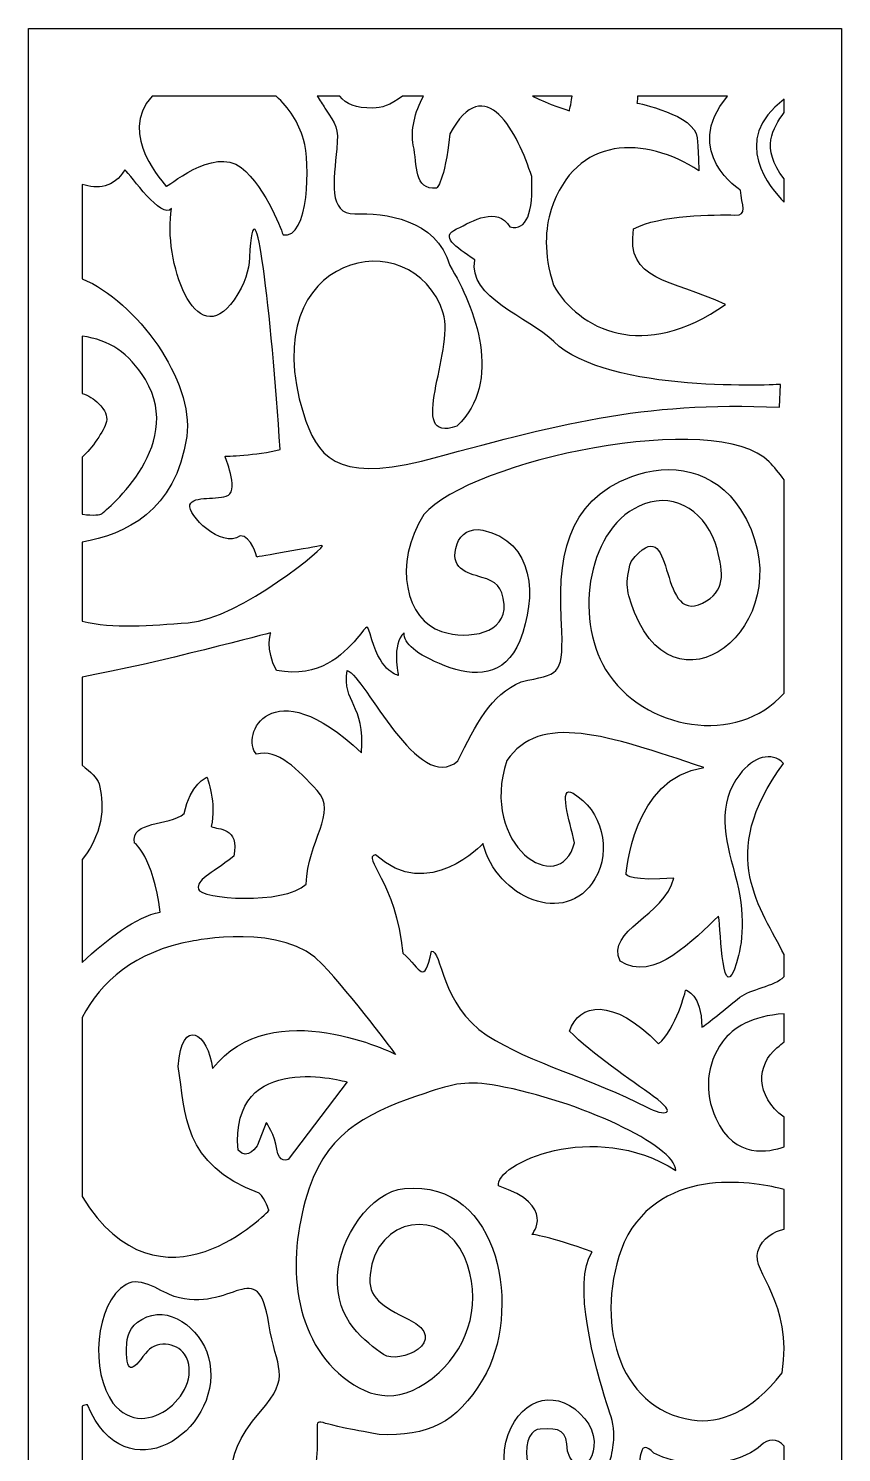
# Model space of a CAD drawing. Header units: centimetres. Extents: x -21.6 to -16.5, y -9 to 9.
# Drawn here: x -21.61 to -16.47, y 0 to 9 of the extents above; entities that cross this region are included whole.
import ezdxf

# ---------------------------------------------------------------- set-up
doc = ezdxf.new("R2010")
doc.units = ezdxf.units.CM
doc.header["$MEASUREMENT"] = 0
doc.layers.add('layer 1', color=7, linetype='Continuous')

msp = doc.modelspace()

# ---------------------------------------------------------------- linework, layer by layer
at = {"layer": 'layer 1', "color": 250, "lineweight": 30}
for points, knots in [([(-16.46899, 9.00069), (-16.46899, 9.00069), (-21.61208, 9.00069), (-21.61208, 9.00069), (-21.61208, 9.00069), (-21.61208, 9.00069), (-21.61208, -9.00021), (-21.61208, -9.00021), (-21.61208, -9.00021), (-21.61208, -9.00021), (-16.46899, -9.00021), (-16.46899, -9.00021), (-16.46899, -9.00021), (-16.46899, -9.00021), (-16.46899, 9.00069), (-16.46899, 9.00069)], [0, 0, 0, 0, 0.2, 0.2, 0.2, 0.2, 0.4, 0.4, 0.4, 0.4, 0.6, 0.6, 0.6, 0.6, 1, 1, 1, 1]), ([(-19.78586, 8.5733), (-19.78586, 8.5733), (-19.64322, 8.5733), (-19.64322, 8.5733), (-19.64322, 8.5733), (-19.60234, 8.52231), (-19.54323, 8.4974), (-19.43305, 8.49721), (-19.43305, 8.49721), (-19.38142, 8.49712), (-19.32284, 8.51414), (-19.24656, 8.5733), (-19.24656, 8.5733), (-19.24656, 8.5733), (-19.11363, 8.5733), (-19.11363, 8.5733), (-19.11363, 8.5733), (-19.1685, 8.4722), (-19.19668, 8.35404), (-19.17777, 8.26238), (-19.17777, 8.26238), (-19.15143, 8.13459), (-19.17491, 7.97979), (-19.03127, 7.99087), (-19.03127, 7.99087), (-19.03127, 7.99087), (-18.97841, 8.0276), (-18.94671, 8.33361), (-18.94671, 8.33361), (-18.72475, 8.74979), (-18.51336, 8.33361), (-18.42879, 8.06432), (-18.42879, 8.06432), (-18.41823, 7.83175), (-18.46051, 7.72159), (-18.5662, 7.74607), (-18.5662, 7.74607), (-18.65076, 7.88071), (-18.79873, 7.78278), (-18.90442, 7.73382), (-18.90442, 7.73382), (-19.01012, 7.68486), (-18.91499, 7.62367), (-18.78816, 7.53798), (-18.78816, 7.53798), (-18.83435, 7.29724), (-18.44909, 7.17778), (-18.28836, 7.02086), (-18.28836, 7.02086), (-17.94799, 6.68847), (-16.85446, 6.75023), (-16.85446, 6.75023), (-16.85446, 6.75023), (-16.85446, 6.75023), (-16.86136, 6.6062), (-16.86136, 6.6062), (-16.86136, 6.6062), (-17.74407, 6.64466), (-18.26581, 6.49753), (-19.12638, 6.26497), (-19.12638, 6.26497), (-19.66856, 6.13377), (-19.78945, 6.29674), (-19.87325, 6.56714), (-19.87325, 6.56714), (-20.18879, 7.58513), (-19.17795, 7.7916), (-18.98863, 7.20186), (-18.98863, 7.20186), (-18.9112, 6.96067), (-19.23342, 6.36898), (-18.90178, 6.48645), (-18.90178, 6.48645), (-18.60679, 6.7659), (-18.78528, 7.23733), (-18.94671, 7.50125), (-18.94671, 7.50125), (-19.03026, 7.80039), (-19.365, 7.8339), (-19.54668, 7.82914), (-19.54668, 7.82914), (-19.71998, 7.8246), (-19.68044, 8.04386), (-19.66173, 8.24066), (-19.66173, 8.24066), (-19.64885, 8.37623), (-19.66745, 8.38724), (-19.73638, 8.49659), (-19.73638, 8.49659), (-19.75223, 8.52174), (-19.76881, 8.54734), (-19.78586, 8.5733)], [0, 0, 0, 0, 0.0416667, 0.0416667, 0.0416667, 0.0416667, 0.0833333, 0.0833333, 0.0833333, 0.0833333, 0.125, 0.125, 0.125, 0.125, 0.1666667, 0.1666667, 0.1666667, 0.1666667, 0.2083333, 0.2083333, 0.2083333, 0.2083333, 0.25, 0.25, 0.25, 0.25, 0.2916667, 0.2916667, 0.2916667, 0.2916667, 0.3333333, 0.3333333, 0.3333333, 0.3333333, 0.375, 0.375, 0.375, 0.375, 0.4166667, 0.4166667, 0.4166667, 0.4166667, 0.4583333, 0.4583333, 0.4583333, 0.4583333, 0.5, 0.5, 0.5, 0.5, 0.5416667, 0.5416667, 0.5416667, 0.5416667, 0.5833333, 0.5833333, 0.5833333, 0.5833333, 0.625, 0.625, 0.625, 0.625, 0.6666667, 0.6666667, 0.6666667, 0.6666667, 0.7083333, 0.7083333, 0.7083333, 0.7083333, 0.75, 0.75, 0.75, 0.75, 0.7916667, 0.7916667, 0.7916667, 0.7916667, 0.8333333, 0.8333333, 0.8333333, 0.8333333, 0.875, 0.875, 0.875, 0.875, 0.9166667, 0.9166667, 0.9166667, 0.9166667, 1, 1, 1, 1]), ([(-20.82952, 8.5733), (-20.82952, 8.5733), (-20.04609, 8.5733), (-20.04609, 8.5733), (-20.04609, 8.5733), (-19.9614, 8.49797), (-19.9049, 8.41), (-19.87141, 8.29827), (-19.87141, 8.29827), (-19.82829, 8.15439), (-19.83693, 7.66456), (-20.00159, 7.69636), (-20.00159, 7.69636), (-20.00159, 7.69636), (-20.10419, 7.9934), (-20.26753, 8.12214), (-20.26753, 8.12214), (-20.44061, 8.25852), (-20.74145, 7.98835), (-20.74145, 8.00237), (-20.74145, 8.00237), (-20.74145, 8.01153), (-21.05654, 8.33055), (-20.83063, 8.57212), (-20.83063, 8.57212), (-20.83063, 8.57212), (-20.82952, 8.5733), (-20.82952, 8.5733)], [0, 0, 0, 0, 0.125, 0.125, 0.125, 0.125, 0.25, 0.25, 0.25, 0.25, 0.375, 0.375, 0.375, 0.375, 0.5, 0.5, 0.5, 0.5, 0.625, 0.625, 0.625, 0.625, 0.75, 0.75, 0.75, 0.75, 1, 1, 1, 1]), ([(-18.42279, 8.5733), (-18.42279, 8.5733), (-18.17366, 8.5733), (-18.17366, 8.5733), (-18.17366, 8.5733), (-18.18096, 8.51548), (-18.19045, 8.4805), (-18.19045, 8.4805), (-18.19045, 8.4805), (-18.19045, 8.4805), (-18.32225, 8.52106), (-18.42279, 8.5733)], [0, 0, 0, 0, 0.25, 0.25, 0.25, 0.25, 0.5, 0.5, 0.5, 0.5, 1, 1, 1, 1]), ([(-17.7586, 8.5733), (-17.7586, 8.5733), (-17.19124, 8.5733), (-17.19124, 8.5733), (-17.19124, 8.5733), (-17.48517, 8.21341), (-17.10762, 7.97864), (-17.10762, 7.97864), (-17.10762, 7.97864), (-17.1012, 7.88192), (-17.05967, 7.81914), (-17.14325, 7.82104), (-17.14325, 7.82104), (-17.26933, 7.82395), (-17.62089, 7.82333), (-17.78406, 7.73382), (-17.78406, 7.73382), (-17.8369, 7.40334), (-17.55153, 7.41557), (-17.20275, 7.25645), (-17.20275, 7.25645), (-17.72065, 6.88923), (-18.13285, 7.09733), (-18.2914, 7.37885), (-18.2914, 7.37885), (-18.35481, 7.58082), (-18.34391, 7.73803), (-18.30552, 7.85566), (-18.30552, 7.85566), (-18.15122, 8.32838), (-17.71051, 8.32304), (-17.37186, 8.10104), (-17.37186, 8.10104), (-17.37186, 8.10104), (-17.37186, 8.16224), (-17.38242, 8.30912), (-17.38242, 8.30912), (-17.39299, 8.45601), (-17.76292, 8.52946), (-17.76292, 8.52946), (-17.76292, 8.52946), (-17.76292, 8.52946), (-17.76054, 8.54441), (-17.7586, 8.5733)], [0, 0, 0, 0, 0.0833333, 0.0833333, 0.0833333, 0.0833333, 0.1666667, 0.1666667, 0.1666667, 0.1666667, 0.25, 0.25, 0.25, 0.25, 0.3333333, 0.3333333, 0.3333333, 0.3333333, 0.4166667, 0.4166667, 0.4166667, 0.4166667, 0.5, 0.5, 0.5, 0.5, 0.5833333, 0.5833333, 0.5833333, 0.5833333, 0.6666667, 0.6666667, 0.6666667, 0.6666667, 0.75, 0.75, 0.75, 0.75, 0.8333333, 0.8333333, 0.8333333, 0.8333333, 1, 1, 1, 1]), ([(-16.83237, 8.55296), (-16.83237, 8.55296), (-16.83237, 8.46909), (-16.83237, 8.46909), (-16.83237, 8.46909), (-16.90113, 8.37106), (-16.98521, 8.24945), (-16.83237, 8.04916), (-16.83237, 8.04916), (-16.83237, 8.04916), (-16.83237, 7.90364), (-16.83237, 7.90364), (-16.83237, 7.90364), (-16.91585, 7.98371), (-17.18149, 8.29478), (-16.83237, 8.55296)], [0, 0, 0, 0, 0.2, 0.2, 0.2, 0.2, 0.4, 0.4, 0.4, 0.4, 0.6, 0.6, 0.6, 0.6, 1, 1, 1, 1]), ([(-21.2723, 5.2534), (-21.2723, 5.2534), (-21.2723, 5.75348), (-21.2723, 5.75348), (-21.2723, 5.75348), (-21.00796, 5.79775), (-20.67708, 5.94917), (-20.61122, 6.42112), (-20.61122, 6.42112), (-20.56197, 6.77412), (-20.92965, 7.27423), (-21.2723, 7.41866), (-21.2723, 7.41866), (-21.2723, 7.41866), (-21.2723, 8.0145), (-21.2723, 8.0145), (-21.2723, 8.0145), (-21.17606, 7.9843), (-21.07172, 7.99072), (-21.00305, 8.10736), (-21.00305, 8.10736), (-20.96078, 8.07062), (-20.77052, 7.7891), (-20.7071, 7.86254), (-20.7071, 7.86254), (-20.76323, 7.53742), (-20.55601, 6.9341), (-20.31138, 7.28539), (-20.31138, 7.28539), (-20.24002, 7.38786), (-20.21854, 7.47385), (-20.21431, 7.55188), (-20.21431, 7.55188), (-20.18257, 8.13761), (-20.07575, 7.18768), (-20.02009, 6.33856), (-20.02009, 6.33856), (-20.16806, 6.30183), (-20.36888, 6.29577), (-20.36888, 6.29577), (-20.36888, 6.29577), (-20.36888, 6.29577), (-20.28433, 6.08768), (-20.34774, 6.05095), (-20.34774, 6.05095), (-20.41116, 6.01423), (-20.56969, 6.05095), (-20.59083, 5.98976), (-20.59083, 5.98976), (-20.61198, 5.92854), (-20.39002, 5.70821), (-20.27375, 5.7939), (-20.27375, 5.7939), (-20.19976, 5.7939), (-20.16806, 5.65926), (-20.16806, 5.65926), (-20.16806, 5.65926), (-20.16806, 5.65926), (-19.8087, 5.72046), (-19.75585, 5.73269), (-19.75585, 5.73269), (-19.703, 5.74494), (-20.27375, 5.26757), (-20.60141, 5.24308), (-20.60141, 5.24308), (-20.84309, 5.22796), (-21.0767, 5.20345), (-21.2723, 5.2534)], [0, 0, 0, 0, 0.0555556, 0.0555556, 0.0555556, 0.0555556, 0.1111111, 0.1111111, 0.1111111, 0.1111111, 0.1666667, 0.1666667, 0.1666667, 0.1666667, 0.2222222, 0.2222222, 0.2222222, 0.2222222, 0.2777778, 0.2777778, 0.2777778, 0.2777778, 0.3333333, 0.3333333, 0.3333333, 0.3333333, 0.3888889, 0.3888889, 0.3888889, 0.3888889, 0.4444444, 0.4444444, 0.4444444, 0.4444444, 0.5, 0.5, 0.5, 0.5, 0.5555556, 0.5555556, 0.5555556, 0.5555556, 0.6111111, 0.6111111, 0.6111111, 0.6111111, 0.6666667, 0.6666667, 0.6666667, 0.6666667, 0.7222222, 0.7222222, 0.7222222, 0.7222222, 0.7777778, 0.7777778, 0.7777778, 0.7777778, 0.8333333, 0.8333333, 0.8333333, 0.8333333, 0.8888889, 0.8888889, 0.8888889, 0.8888889, 1, 1, 1, 1]), ([(-21.2723, 5.93065), (-21.2723, 5.93065), (-21.2723, 6.29068), (-21.2723, 6.29068), (-21.2723, 6.29068), (-21.24015, 6.32039), (-21.20809, 6.35669), (-21.17873, 6.40091), (-21.17873, 6.40091), (-21.11905, 6.4908), (-21.08195, 6.5427), (-21.16815, 6.63022), (-21.16815, 6.63022), (-21.19722, 6.65972), (-21.23358, 6.67998), (-21.2723, 6.69374), (-21.2723, 6.69374), (-21.2723, 6.69374), (-21.2723, 7.0565), (-21.2723, 7.0565), (-21.2723, 7.0565), (-21.09956, 7.02803), (-20.97948, 6.95636), (-20.87278, 6.78062), (-20.87278, 6.78062), (-20.61037, 6.34845), (-21.15212, 5.93017), (-21.15212, 5.93017), (-21.15212, 5.93017), (-21.15212, 5.93017), (-21.20497, 5.91793), (-21.26838, 5.93017), (-21.26838, 5.93017), (-21.26969, 5.93031), (-21.27099, 5.93046), (-21.2723, 5.93065)], [0, 0, 0, 0, 0.1, 0.1, 0.1, 0.1, 0.2, 0.2, 0.2, 0.2, 0.3, 0.3, 0.3, 0.3, 0.4, 0.4, 0.4, 0.4, 0.5, 0.5, 0.5, 0.5, 0.6, 0.6, 0.6, 0.6, 0.7, 0.7, 0.7, 0.7, 0.8, 0.8, 0.8, 0.8, 1, 1, 1, 1]), ([(-21.2723, 3.09584), (-21.2723, 3.09584), (-21.2723, 3.74617), (-21.2723, 3.74617), (-21.2723, 3.74617), (-21.11848, 3.94602), (-21.13934, 4.11433), (-21.16482, 4.22499), (-21.16482, 4.22499), (-21.17745, 4.26304), (-21.21932, 4.30025), (-21.2723, 4.34247), (-21.2723, 4.34247), (-21.2723, 4.34247), (-21.2723, 4.90018), (-21.2723, 4.90018), (-21.2723, 4.90018), (-20.80134, 4.98721), (-20.07954, 5.18062), (-20.07954, 5.18062), (-20.07954, 5.18062), (-20.07954, 5.18062), (-20.11543, 5.07674), (-20.04367, 4.94171), (-20.04367, 4.94171), (-19.76618, 4.89351), (-19.6282, 5.03793), (-19.53428, 5.14428), (-19.53428, 5.14428), (-19.45719, 5.23161), (-19.47378, 5.24982), (-19.44039, 5.13609), (-19.44039, 5.13609), (-19.37903, 4.92701), (-19.27231, 4.91055), (-19.27231, 4.91055), (-19.27231, 4.91055), (-19.27231, 4.91055), (-19.31716, 5.10791), (-19.23643, 5.18062), (-19.23643, 5.18062), (-19.23643, 5.11292), (-19.16499, 5.04519), (-18.97842, 4.97188), (-18.97842, 4.97188), (-18.79388, 4.89936), (-18.59737, 4.89791), (-18.50458, 5.13004), (-18.50458, 5.13004), (-18.3934, 5.40816), (-18.41085, 5.75816), (-18.73827, 5.82922), (-18.73827, 5.82922), (-18.81735, 5.84638), (-18.88021, 5.80433), (-18.90109, 5.74168), (-18.90109, 5.74168), (-18.95319, 5.58547), (-18.84112, 5.55888), (-18.74413, 5.53064), (-18.74413, 5.53064), (-18.65631, 5.50507), (-18.61376, 5.47653), (-18.60397, 5.35993), (-18.60397, 5.35993), (-18.58888, 5.18042), (-18.82076, 5.13162), (-18.9998, 5.1887), (-18.9998, 5.1887), (-19.21863, 5.2585), (-19.31265, 5.61049), (-19.11086, 5.9285), (-19.11086, 5.9285), (-18.81733, 6.26844), (-17.2569, 6.60122), (-16.92615, 6.26056), (-16.92615, 6.26056), (-16.89571, 6.22922), (-16.86367, 6.19174), (-16.83237, 6.14789), (-16.83237, 6.14789), (-16.83237, 6.14789), (-16.83237, 4.79851), (-16.83237, 4.79851), (-16.83237, 4.79851), (-17.12474, 4.46307), (-17.72576, 4.5606), (-17.96156, 4.94909), (-17.96156, 4.94909), (-18.16095, 5.27761), (-18.07757, 5.86178), (-17.71622, 5.99491), (-17.71622, 5.99491), (-17.51543, 6.06887), (-17.31589, 5.93723), (-17.25616, 5.71034), (-17.25616, 5.71034), (-17.21519, 5.55465), (-17.20132, 5.44174), (-17.34819, 5.36795), (-17.34819, 5.36795), (-17.64131, 5.22067), (-17.51054, 5.99036), (-17.80031, 5.63179), (-17.80031, 5.63179), (-17.83997, 5.49593), (-17.82961, 5.43675), (-17.77805, 5.30882), (-17.77805, 5.30882), (-17.49154, 4.59776), (-16.68136, 5.28688), (-17.10745, 5.95882), (-17.10745, 5.95882), (-17.27021, 6.21552), (-17.55573, 6.26013), (-17.79638, 6.16849), (-17.79638, 6.16849), (-18.21311, 6.00982), (-18.27179, 5.65407), (-18.23768, 5.18815), (-18.23768, 5.18815), (-18.23233, 4.90466), (-18.2594, 4.92323), (-18.49486, 4.87085), (-18.49486, 4.87085), (-18.69147, 4.78897), (-18.77966, 4.60102), (-18.89561, 4.37041), (-18.89561, 4.37041), (-19.14673, 4.15227), (-19.4786, 4.90016), (-19.5952, 4.94171), (-19.5952, 4.94171), (-19.63108, 4.73396), (-19.4786, 4.73396), (-19.50551, 4.42234), (-19.50551, 4.42234), (-20.07954, 4.96248), (-20.27686, 4.52622), (-20.16923, 4.41196), (-20.16923, 4.41196), (-20.03743, 4.45212), (-19.90563, 4.31209), (-19.78628, 4.18409), (-19.78628, 4.18409), (-19.65216, 4.04032), (-19.84803, 3.86966), (-19.85531, 3.59137), (-19.85531, 3.59137), (-19.99882, 3.45633), (-20.528, 3.49788), (-20.53697, 3.56021), (-20.53697, 3.56021), (-20.54594, 3.62252), (-20.47418, 3.6433), (-20.31274, 3.76795), (-20.31274, 3.76795), (-20.27686, 3.95492), (-20.41141, 3.93415), (-20.45624, 3.95492), (-20.45624, 3.95492), (-20.42037, 4.10034), (-20.48315, 4.26654), (-20.48315, 4.26654), (-20.48315, 4.26654), (-20.48315, 4.26654), (-20.59079, 4.22499), (-20.62667, 4.03801), (-20.62667, 4.03801), (-20.72532, 3.95492), (-20.96749, 3.99647), (-20.94059, 3.85104), (-20.94059, 3.85104), (-20.94059, 3.85104), (-20.82398, 3.76795), (-20.77914, 3.41478), (-20.77914, 3.41478), (-20.93066, 3.38632), (-21.1158, 3.24308), (-21.2723, 3.09584)], [0, 0, 0, 0, 0.0217391, 0.0217391, 0.0217391, 0.0217391, 0.0434783, 0.0434783, 0.0434783, 0.0434783, 0.0652174, 0.0652174, 0.0652174, 0.0652174, 0.0869565, 0.0869565, 0.0869565, 0.0869565, 0.1086957, 0.1086957, 0.1086957, 0.1086957, 0.1304348, 0.1304348, 0.1304348, 0.1304348, 0.1521739, 0.1521739, 0.1521739, 0.1521739, 0.173913, 0.173913, 0.173913, 0.173913, 0.1956522, 0.1956522, 0.1956522, 0.1956522, 0.2173913, 0.2173913, 0.2173913, 0.2173913, 0.2391304, 0.2391304, 0.2391304, 0.2391304, 0.2608696, 0.2608696, 0.2608696, 0.2608696, 0.2826087, 0.2826087, 0.2826087, 0.2826087, 0.3043478, 0.3043478, 0.3043478, 0.3043478, 0.326087, 0.326087, 0.326087, 0.326087, 0.3478261, 0.3478261, 0.3478261, 0.3478261, 0.3695652, 0.3695652, 0.3695652, 0.3695652, 0.3913043, 0.3913043, 0.3913043, 0.3913043, 0.4130435, 0.4130435, 0.4130435, 0.4130435, 0.4347826, 0.4347826, 0.4347826, 0.4347826, 0.4565217, 0.4565217, 0.4565217, 0.4565217, 0.4782609, 0.4782609, 0.4782609, 0.4782609, 0.5, 0.5, 0.5, 0.5, 0.5217391, 0.5217391, 0.5217391, 0.5217391, 0.5434783, 0.5434783, 0.5434783, 0.5434783, 0.5652174, 0.5652174, 0.5652174, 0.5652174, 0.5869565, 0.5869565, 0.5869565, 0.5869565, 0.6086957, 0.6086957, 0.6086957, 0.6086957, 0.6304348, 0.6304348, 0.6304348, 0.6304348, 0.6521739, 0.6521739, 0.6521739, 0.6521739, 0.673913, 0.673913, 0.673913, 0.673913, 0.6956522, 0.6956522, 0.6956522, 0.6956522, 0.7173913, 0.7173913, 0.7173913, 0.7173913, 0.7391304, 0.7391304, 0.7391304, 0.7391304, 0.7608696, 0.7608696, 0.7608696, 0.7608696, 0.7826087, 0.7826087, 0.7826087, 0.7826087, 0.8043478, 0.8043478, 0.8043478, 0.8043478, 0.826087, 0.826087, 0.826087, 0.826087, 0.8478261, 0.8478261, 0.8478261, 0.8478261, 0.8695652, 0.8695652, 0.8695652, 0.8695652, 0.8913043, 0.8913043, 0.8913043, 0.8913043, 0.9130435, 0.9130435, 0.9130435, 0.9130435, 0.9347826, 0.9347826, 0.9347826, 0.9347826, 0.9565217, 0.9565217, 0.9565217, 0.9565217, 1, 1, 1, 1]), ([(-16.83237, 3.14544), (-16.83237, 3.14544), (-16.83237, 3.00623), (-16.83237, 3.00623), (-16.83237, 3.00623), (-16.89164, 2.94525), (-17.0482, 2.92722), (-17.11126, 2.87665), (-17.11126, 2.87665), (-17.20808, 2.79898), (-17.31412, 2.70971), (-17.35328, 2.68703), (-17.35328, 2.68703), (-17.35328, 2.89788), (-17.45444, 2.92132), (-17.45444, 2.92132), (-17.45444, 2.92132), (-17.45444, 2.92132), (-17.51512, 2.67532), (-17.62639, 2.58161), (-17.62639, 2.58161), (-17.91763, 2.88141), (-18.13119, 2.83652), (-18.18952, 2.6627), (-18.18952, 2.6627), (-18.0496, 2.5191), (-17.79802, 2.3502), (-17.65807, 2.24944), (-17.65807, 2.24944), (-17.49652, 2.13314), (-17.58807, 2.12158), (-17.70112, 2.18116), (-17.70112, 2.18116), (-18.03838, 2.35891), (-18.44078, 2.45862), (-18.71062, 2.63507), (-18.71062, 2.63507), (-19.00493, 2.82751), (-18.99732, 3.17572), (-19.06273, 3.16732), (-19.06273, 3.16732), (-19.1133, 2.94474), (-19.12342, 3.05017), (-19.24481, 3.1556), (-19.24481, 3.1556), (-19.28527, 3.60074), (-19.50779, 3.76475), (-19.41676, 3.77645), (-19.41676, 3.77645), (-19.08296, 3.47189), (-18.73697, 3.84771), (-18.73697, 3.84771), (-18.73697, 3.84771), (-18.65288, 3.50681), (-18.21227, 3.31428), (-18.02895, 3.62411), (-18.02895, 3.62411), (-17.92031, 3.80773), (-17.98509, 4.06012), (-18.16709, 4.16539), (-18.16709, 4.16539), (-18.26566, 4.2224), (-18.18741, 3.992), (-18.15795, 3.85227), (-18.15795, 3.85227), (-18.25148, 3.4953), (-18.76434, 3.83615), (-18.58604, 4.37209), (-18.58604, 4.37209), (-18.3785, 4.678), (-17.95738, 4.53651), (-17.34082, 4.32841), (-17.34082, 4.32841), (-17.79363, 4.26287), (-17.83135, 3.65106), (-17.83135, 3.65106), (-17.83135, 3.65106), (-17.83135, 3.65106), (-17.79363, 3.60736), (-17.52949, 3.62921), (-17.52949, 3.62921), (-17.58608, 3.38886), (-17.96343, 3.30146), (-17.86909, 3.10481), (-17.86909, 3.10481), (-17.66158, 2.96053), (-17.39734, 3.24909), (-17.24648, 3.38886), (-17.24648, 3.38886), (-17.23272, 3.28797), (-17.22274, 2.80393), (-17.13272, 3.09388), (-17.13272, 3.09388), (-17.09732, 3.20785), (-17.07099, 3.39941), (-17.14335, 3.65443), (-17.14335, 3.65443), (-17.20923, 3.88661), (-17.25665, 4.09699), (-17.11276, 4.28533), (-17.11276, 4.28533), (-17.02927, 4.39461), (-16.9097, 4.43415), (-16.83571, 4.3544), (-16.83571, 4.3544), (-17.26921, 3.77132), (-16.97024, 3.4304), (-16.83237, 3.14544)], [0, 0, 0, 0, 0.0357143, 0.0357143, 0.0357143, 0.0357143, 0.0714286, 0.0714286, 0.0714286, 0.0714286, 0.1071429, 0.1071429, 0.1071429, 0.1071429, 0.1428571, 0.1428571, 0.1428571, 0.1428571, 0.1785714, 0.1785714, 0.1785714, 0.1785714, 0.2142857, 0.2142857, 0.2142857, 0.2142857, 0.25, 0.25, 0.25, 0.25, 0.2857143, 0.2857143, 0.2857143, 0.2857143, 0.3214286, 0.3214286, 0.3214286, 0.3214286, 0.3571429, 0.3571429, 0.3571429, 0.3571429, 0.3928571, 0.3928571, 0.3928571, 0.3928571, 0.4285714, 0.4285714, 0.4285714, 0.4285714, 0.4642857, 0.4642857, 0.4642857, 0.4642857, 0.5, 0.5, 0.5, 0.5, 0.5357143, 0.5357143, 0.5357143, 0.5357143, 0.5714286, 0.5714286, 0.5714286, 0.5714286, 0.6071429, 0.6071429, 0.6071429, 0.6071429, 0.6428571, 0.6428571, 0.6428571, 0.6428571, 0.6785714, 0.6785714, 0.6785714, 0.6785714, 0.7142857, 0.7142857, 0.7142857, 0.7142857, 0.75, 0.75, 0.75, 0.75, 0.7857143, 0.7857143, 0.7857143, 0.7857143, 0.8214286, 0.8214286, 0.8214286, 0.8214286, 0.8571429, 0.8571429, 0.8571429, 0.8571429, 0.8928571, 0.8928571, 0.8928571, 0.8928571, 0.9285714, 0.9285714, 0.9285714, 0.9285714, 1, 1, 1, 1]), ([(-21.2723, 1.61557), (-21.2723, 1.61557), (-21.2723, 2.74729), (-21.2723, 2.74729), (-21.2723, 2.74729), (-21.15484, 2.97496), (-20.94114, 3.16433), (-20.57568, 3.23116), (-20.57568, 3.23116), (-20.57568, 3.23116), (-19.99071, 3.35375), (-19.75114, 3.08276), (-19.75114, 3.08276), (-19.57287, 2.89566), (-19.28874, 2.51499), (-19.28874, 2.51499), (-19.28874, 2.51499), (-19.28874, 2.51499), (-20.0687, 2.90857), (-20.44755, 2.42466), (-20.44755, 2.42466), (-20.47541, 2.65049), (-20.64254, 2.76017), (-20.66482, 2.43757), (-20.66482, 2.43757), (-20.61468, 2.14077), (-20.64254, 1.81817), (-20.15228, 1.63752), (-20.15228, 1.63752), (-20.11328, 1.59881), (-20.09099, 1.52783), (-20.09099, 1.52783), (-20.09099, 1.52783), (-20.09099, 1.52783), (-20.77383, 0.80992), (-21.2723, 1.61557)], [0, 0, 0, 0, 0.1, 0.1, 0.1, 0.1, 0.2, 0.2, 0.2, 0.2, 0.3, 0.3, 0.3, 0.3, 0.4, 0.4, 0.4, 0.4, 0.5, 0.5, 0.5, 0.5, 0.6, 0.6, 0.6, 0.6, 0.7, 0.7, 0.7, 0.7, 0.8, 0.8, 0.8, 0.8, 1, 1, 1, 1]), ([(-16.83237, 2.77184), (-16.83237, 2.77184), (-16.83237, 2.59402), (-16.83237, 2.59402), (-16.83237, 2.59402), (-16.8451, 2.5828), (-16.85945, 2.57152), (-16.87732, 2.55683), (-16.87732, 2.55683), (-17.00684, 2.45024), (-17.01734, 2.25313), (-16.83237, 2.1179), (-16.83237, 2.1179), (-16.83237, 2.1179), (-16.83237, 1.92959), (-16.83237, 1.92959), (-16.83237, 1.92959), (-16.9255, 1.89975), (-17.14367, 1.84648), (-17.26446, 2.11082), (-17.26446, 2.11082), (-17.33937, 2.27475), (-17.32436, 2.45439), (-17.22239, 2.59369), (-17.22239, 2.59369), (-17.15406, 2.68702), (-17.0373, 2.75631), (-16.83237, 2.77184)], [0, 0, 0, 0, 0.125, 0.125, 0.125, 0.125, 0.25, 0.25, 0.25, 0.25, 0.375, 0.375, 0.375, 0.375, 0.5, 0.5, 0.5, 0.5, 0.625, 0.625, 0.625, 0.625, 0.75, 0.75, 0.75, 0.75, 1, 1, 1, 1]), ([(-19.96842, 1.85042), (-19.96842, 1.85042), (-19.59516, 2.34078), (-19.59516, 2.34078), (-19.59516, 2.34078), (-19.59516, 2.34078), (-20.34169, 2.55371), (-20.28599, 1.9085), (-20.28599, 1.9085), (-20.2247, 1.83752), (-20.16342, 1.94076), (-20.16342, 1.94076), (-20.16342, 1.94076), (-20.16342, 1.94076), (-20.10769, 2.08271), (-20.10769, 2.08271), (-20.10769, 2.08271), (-20.10769, 2.08271), (-20.05199, 2.00529), (-20.04084, 1.91496), (-20.04084, 1.91496), (-20.02971, 1.82462), (-19.96842, 1.85042), (-19.96842, 1.85042)], [0, 0, 0, 0, 0.1428571, 0.1428571, 0.1428571, 0.1428571, 0.2857143, 0.2857143, 0.2857143, 0.2857143, 0.4285714, 0.4285714, 0.4285714, 0.4285714, 0.5714286, 0.5714286, 0.5714286, 0.5714286, 0.7142857, 0.7142857, 0.7142857, 0.7142857, 1, 1, 1, 1]), ([(-21.2723, -1.73119), (-21.2723, -1.73119), (-21.2723, -1.04371), (-21.2723, -1.04371), (-21.2723, -1.04371), (-21.23538, -1.02709), (-21.19713, -1.01363), (-21.16408, -1.0098), (-21.16408, -1.0098), (-21.05838, -0.99755), (-21.05838, -0.71602), (-21.05838, -0.64259), (-21.05838, -0.64259), (-21.05838, -0.59149), (-21.19136, -0.49899), (-21.2723, -0.44738), (-21.2723, -0.44738), (-21.2723, -0.44738), (-21.2723, 0.29066), (-21.2723, 0.29066), (-21.2723, 0.29066), (-21.26218, 0.29752), (-21.25083, 0.30086), (-21.23807, 0.29993), (-21.23807, 0.29993), (-21.0029, -0.2771), (-20.39152, 0.12651), (-20.46509, 0.563), (-20.46509, 0.563), (-20.49776, 0.75684), (-20.69507, 0.92331), (-20.86365, 0.85482), (-20.86365, 0.85482), (-20.95485, 0.81778), (-20.98744, 0.75244), (-20.99062, 0.68815), (-20.99062, 0.68815), (-21.00082, 0.48183), (-20.95574, 0.50936), (-20.87244, 0.6246), (-20.87244, 0.6246), (-20.81151, 0.70888), (-20.6747, 0.69555), (-20.6249, 0.61897), (-20.6249, 0.61897), (-20.48357, 0.40158), (-20.86987, 0.03934), (-21.07736, 0.31087), (-21.07736, 0.31087), (-21.22204, 0.50015), (-21.19477, 0.94298), (-20.99457, 1.06065), (-20.99457, 1.06065), (-20.90001, 1.11622), (-20.7625, 1.00582), (-20.69118, 0.98518), (-20.69118, 0.98518), (-20.32502, 0.86953), (-20.16234, 1.26374), (-20.09187, 0.81194), (-20.09187, 0.81194), (-20.04757, 0.52786), (-19.9418, 0.48493), (-20.14509, 0.25629), (-20.14509, 0.25629), (-20.44097, -0.07647), (-20.27625, -0.23864), (-20.27625, -0.23864), (-20.27625, -0.23864), (-20.27625, -0.23864), (-20.07542, -0.14072), (-20.07542, -0.14072), (-20.07542, -0.14072), (-20.07542, -0.14072), (-20.07542, -0.23864), (-19.91688, -0.28761), (-19.91688, -0.28761), (-19.81383, -0.25777), (-19.78928, -0.08702), (-19.78582, 0.04181), (-19.78582, 0.04181), (-19.78051, 0.24034), (-19.82638, 0.19578), (-19.61987, 0.15477), (-19.61987, 0.15477), (-19.56357, 0.14359), (-19.48996, 0.12917), (-19.39452, 0.11082), (-19.39452, 0.11082), (-19.08544, 0.1007), (-18.90663, 0.17952), (-18.73696, 0.46222), (-18.73696, 0.46222), (-18.48683, 0.87899), (-18.61899, 1.72266), (-19.23343, 1.66728), (-19.23343, 1.66728), (-19.4495, 1.64782), (-19.64587, 1.35092), (-19.65787, 1.11454), (-19.65787, 1.11454), (-19.67228, 0.83097), (-19.47461, 0.69469), (-19.36727, 0.6182), (-19.36727, 0.6182), (-19.26839, 0.54771), (-18.93384, 0.70469), (-19.20577, 0.83902), (-19.20577, 0.83902), (-19.37456, 0.9224), (-19.4673, 0.97527), (-19.45168, 1.12199), (-19.45168, 1.12199), (-19.41226, 1.49301), (-18.98949, 1.55116), (-18.85432, 1.23521), (-18.85432, 1.23521), (-18.737, 0.96095), (-18.82283, 0.67843), (-19.01523, 0.50342), (-19.01523, 0.50342), (-19.24713, 0.29247), (-19.44642, 0.33351), (-19.62094, 0.47394), (-19.62094, 0.47394), (-19.9565, 0.74403), (-19.97692, 1.25053), (-19.83699, 1.66885), (-19.83699, 1.66885), (-19.71085, 2.04593), (-19.42292, 2.16144), (-19.10465, 2.26834), (-19.10465, 2.26834), (-18.9157, 2.33181), (-18.84209, 2.35166), (-18.64313, 2.31556), (-18.64313, 2.31556), (-18.13429, 2.22317), (-17.51762, 1.93882), (-17.51762, 1.78104), (-17.51762, 1.78104), (-18.03551, 2.11152), (-18.66967, 1.81776), (-18.63798, 1.68311), (-18.63798, 1.68311), (-18.26804, 1.56071), (-18.42659, 1.37711), (-18.42659, 1.37711), (-18.42659, 1.37711), (-18.42659, 1.37711), (-18.32089, 1.36486), (-18.04609, 1.26693), (-18.04609, 1.26693), (-18.1782, 1.07568), (-18.02647, 0.53328), (-17.95378, 0.30513), (-17.95378, 0.30513), (-17.92565, 0.21689), (-17.90703, 0.18378), (-17.90946, 0.09182), (-17.90946, 0.09182), (-17.91152, 0.01572), (-17.93083, -0.09138), (-18.0038, -0.20193), (-18.0038, -0.20193), (-18.16235, -0.41001), (-18.40545, -0.23864), (-18.4583, -0.05504), (-18.4583, -0.05504), (-18.47365, 0.08724), (-18.42785, 0.14342), (-18.37485, 0.14596), (-18.37485, 0.14596), (-18.24655, 0.15213), (-18.20825, 0.14217), (-18.20215, 0.00735), (-18.20215, 0.00735), (-18.12645, -0.22426), (-17.94006, 0.02867), (-18.0925, 0.21147), (-18.0925, 0.21147), (-18.25524, 0.40669), (-18.4887, 0.35467), (-18.57788, 0.11256), (-18.57788, 0.11256), (-18.67232, -0.14385), (-18.49362, -0.44688), (-18.24589, -0.49915), (-18.24589, -0.49915), (-17.93035, -0.56574), (-17.83453, -0.37833), (-17.76267, -0.13907), (-17.76267, -0.13907), (-17.73249, -0.03844), (-17.75497, 0.09517), (-17.65533, -0.00648), (-17.65533, -0.00648), (-17.35625, -0.15051), (-17.05784, -0.03743), (-16.97857, 0.04289), (-16.97857, 0.04289), (-16.93641, 0.0856), (-16.87594, 0.09176), (-16.83237, 0.03719), (-16.83237, 0.03719), (-16.83237, 0.03719), (-16.83237, -0.34834), (-16.83237, -0.34834), (-16.83237, -0.34834), (-17.21283, -0.46625), (-17.4451, -1.01206), (-17.23271, -1.4059), (-17.23271, -1.4059), (-17.11208, -1.6296), (-16.90458, -1.76871), (-16.90458, -1.76871), (-16.90458, -1.76871), (-17.32736, -2.17264), (-16.89402, -2.44193), (-16.89402, -2.44193), (-16.89402, -2.44193), (-16.89402, -2.44193), (-16.88345, -2.60106), (-16.88345, -2.60106), (-16.88345, -2.60106), (-17.03506, -2.59343), (-17.58757, -2.5473), (-17.57639, -2.77738), (-17.57639, -2.77738), (-17.56469, -3.01653), (-17.3025, -3.02116), (-16.98913, -3.16412), (-16.98913, -3.16412), (-17.50704, -3.53134), (-17.91925, -3.32325), (-18.0778, -3.04172), (-18.0778, -3.04172), (-18.14121, -2.83975), (-18.13031, -2.68254), (-18.09192, -2.56491), (-18.09192, -2.56491), (-17.93762, -2.09219), (-17.49691, -2.09753), (-17.15826, -2.31953), (-17.15826, -2.31953), (-17.15826, -2.31953), (-17.15826, -2.25834), (-17.16882, -2.11144), (-17.16882, -2.11144), (-17.17939, -1.96456), (-17.54932, -1.89111), (-17.54932, -1.89111), (-17.54932, -1.89111), (-17.54932, -1.89111), (-17.51762, -1.69526), (-17.5916, -1.35253), (-17.5916, -1.35253), (-17.71843, -1.0098), (-18.04609, -1.3403), (-18.04609, -1.3403), (-18.04609, -1.3403), (-18.2118, -0.38067), (-19.49823, -0.41595), (-19.59617, -1.30167), (-19.59617, -1.30167), (-19.62793, -1.58873), (-19.44952, -1.92299), (-19.21945, -1.92336), (-19.21945, -1.92336), (-19.00844, -1.92371), (-18.88251, -1.74716), (-18.85146, -1.53289), (-18.85146, -1.53289), (-18.82937, -1.38043), (-18.86024, -1.24801), (-18.95159, -1.17543), (-18.95159, -1.17543), (-19.09686, -1.06001), (-19.27096, -1.1888), (-19.30544, -1.36618), (-19.30544, -1.36618), (-19.33969, -1.54209), (-19.1828, -1.60547), (-19.13656, -1.49325), (-19.13656, -1.49325), (-19.10233, -1.41018), (-19.12888, -1.37688), (-19.08912, -1.36104), (-19.08912, -1.36104), (-18.97161, -1.31423), (-18.96257, -1.52864), (-19.02353, -1.61841), (-19.02353, -1.61841), (-19.08587, -1.71012), (-19.1988, -1.77803), (-19.32018, -1.70307), (-19.32018, -1.70307), (-19.48027, -1.5172), (-19.44311, -1.25607), (-19.31738, -1.09677), (-19.31738, -1.09677), (-19.24382, -1.00358), (-19.13945, -0.90419), (-19.03236, -0.87555), (-19.03236, -0.87555), (-18.83358, -0.82234), (-18.54753, -0.89598), (-18.32089, -1.1322), (-18.32089, -1.1322), (-18.0038, -1.47493), (-18.13064, -1.94007), (-18.13064, -1.94007), (-18.13064, -1.94007), (-18.13064, -1.94007), (-18.34024, -1.70706), (-18.58024, -1.63878), (-18.58024, -1.63878), (-18.96324, -1.52984), (-19.09463, -2.45106), (-18.81766, -2.4297), (-18.81766, -2.4297), (-18.81766, -2.4297), (-18.76481, -2.39297), (-18.73309, -2.08696), (-18.73309, -2.08696), (-18.51114, -1.67078), (-18.29975, -2.08696), (-18.21519, -2.35625), (-18.21519, -2.35625), (-18.20463, -2.58882), (-18.24691, -2.69898), (-18.3526, -2.6745), (-18.3526, -2.6745), (-18.43715, -2.53986), (-18.58512, -2.63778), (-18.69082, -2.68675), (-18.69082, -2.68675), (-18.79652, -2.73571), (-18.7014, -2.7969), (-18.57456, -2.8826), (-18.57456, -2.8826), (-18.61684, -3.10293), (-18.46887, -3.13964), (-18.22577, -3.26205), (-18.22577, -3.26205), (-18.10951, -3.56806), (-17.52819, -3.76391), (-17.52819, -3.76391), (-17.52819, -3.76391), (-17.52819, -3.76391), (-18.21519, -3.99648), (-18.91278, -4.15561), (-18.91278, -4.15561), (-19.45496, -4.28681), (-19.57584, -4.12383), (-19.65965, -3.85344), (-19.65965, -3.85344), (-19.97519, -2.83545), (-18.96435, -2.62897), (-18.77503, -3.21871), (-18.77503, -3.21871), (-18.69759, -3.45989), (-19.01981, -4.0516), (-18.68818, -3.93412), (-18.68818, -3.93412), (-18.39289, -3.31689), (-18.69908, -2.57483), (-19.33308, -2.59143), (-19.33308, -2.59143), (-19.4696, -2.595), (-19.47033, -2.43251), (-19.4762, -2.24818), (-19.4762, -2.24818), (-19.48501, -1.97131), (-19.5937, -1.79663), (-19.71557, -1.61835), (-19.71557, -1.61835), (-19.8452, -1.4287), (-20.76652, -0.30647), (-20.37136, -1.35253), (-20.37136, -1.35253), (-20.52991, -1.45351), (-20.65998, -1.51765), (-20.75653, -1.41219), (-20.75653, -1.41219), (-20.83157, -1.3302), (-20.88252, -1.17324), (-20.80103, -1.07427), (-20.80103, -1.07427), (-20.7782, -1.04655), (-20.74833, -1.03462), (-20.71804, -1.03135), (-20.71804, -1.03135), (-20.65139, -1.02416), (-20.58276, -1.05876), (-20.58276, -1.05876), (-20.58276, -1.05876), (-20.58276, -1.05876), (-20.55717, -0.90067), (-20.72826, -0.8508), (-20.72826, -0.8508), (-20.82003, -0.8241), (-20.88339, -0.88485), (-20.94249, -0.96412), (-20.94249, -0.96412), (-21.1651, -1.26263), (-20.78358, -1.69526), (-20.78358, -1.69526), (-20.78358, -1.69526), (-20.78358, -1.69526), (-21.2723, -1.73119), (-21.2723, -1.73119)], [0, 0, 0, 0, 0.0096154, 0.0096154, 0.0096154, 0.0096154, 0.0192308, 0.0192308, 0.0192308, 0.0192308, 0.0288462, 0.0288462, 0.0288462, 0.0288462, 0.0384615, 0.0384615, 0.0384615, 0.0384615, 0.0480769, 0.0480769, 0.0480769, 0.0480769, 0.0576923, 0.0576923, 0.0576923, 0.0576923, 0.0673077, 0.0673077, 0.0673077, 0.0673077, 0.0769231, 0.0769231, 0.0769231, 0.0769231, 0.0865385, 0.0865385, 0.0865385, 0.0865385, 0.0961538, 0.0961538, 0.0961538, 0.0961538, 0.1057692, 0.1057692, 0.1057692, 0.1057692, 0.1153846, 0.1153846, 0.1153846, 0.1153846, 0.125, 0.125, 0.125, 0.125, 0.1346154, 0.1346154, 0.1346154, 0.1346154, 0.1442308, 0.1442308, 0.1442308, 0.1442308, 0.1538462, 0.1538462, 0.1538462, 0.1538462, 0.1634615, 0.1634615, 0.1634615, 0.1634615, 0.1730769, 0.1730769, 0.1730769, 0.1730769, 0.1826923, 0.1826923, 0.1826923, 0.1826923, 0.1923077, 0.1923077, 0.1923077, 0.1923077, 0.2019231, 0.2019231, 0.2019231, 0.2019231, 0.2115385, 0.2115385, 0.2115385, 0.2115385, 0.2211538, 0.2211538, 0.2211538, 0.2211538, 0.2307692, 0.2307692, 0.2307692, 0.2307692, 0.2403846, 0.2403846, 0.2403846, 0.2403846, 0.25, 0.25, 0.25, 0.25, 0.2596154, 0.2596154, 0.2596154, 0.2596154, 0.2692308, 0.2692308, 0.2692308, 0.2692308, 0.2788462, 0.2788462, 0.2788462, 0.2788462, 0.2884615, 0.2884615, 0.2884615, 0.2884615, 0.2980769, 0.2980769, 0.2980769, 0.2980769, 0.3076923, 0.3076923, 0.3076923, 0.3076923, 0.3173077, 0.3173077, 0.3173077, 0.3173077, 0.3269231, 0.3269231, 0.3269231, 0.3269231, 0.3365385, 0.3365385, 0.3365385, 0.3365385, 0.3461538, 0.3461538, 0.3461538, 0.3461538, 0.3557692, 0.3557692, 0.3557692, 0.3557692, 0.3653846, 0.3653846, 0.3653846, 0.3653846, 0.375, 0.375, 0.375, 0.375, 0.3846154, 0.3846154, 0.3846154, 0.3846154, 0.3942308, 0.3942308, 0.3942308, 0.3942308, 0.4038462, 0.4038462, 0.4038462, 0.4038462, 0.4134615, 0.4134615, 0.4134615, 0.4134615, 0.4230769, 0.4230769, 0.4230769, 0.4230769, 0.4326923, 0.4326923, 0.4326923, 0.4326923, 0.4423077, 0.4423077, 0.4423077, 0.4423077, 0.4519231, 0.4519231, 0.4519231, 0.4519231, 0.4615385, 0.4615385, 0.4615385, 0.4615385, 0.4711538, 0.4711538, 0.4711538, 0.4711538, 0.4807692, 0.4807692, 0.4807692, 0.4807692, 0.4903846, 0.4903846, 0.4903846, 0.4903846, 0.5, 0.5, 0.5, 0.5, 0.5096154, 0.5096154, 0.5096154, 0.5096154, 0.5192308, 0.5192308, 0.5192308, 0.5192308, 0.5288462, 0.5288462, 0.5288462, 0.5288462, 0.5384615, 0.5384615, 0.5384615, 0.5384615, 0.5480769, 0.5480769, 0.5480769, 0.5480769, 0.5576923, 0.5576923, 0.5576923, 0.5576923, 0.5673077, 0.5673077, 0.5673077, 0.5673077, 0.5769231, 0.5769231, 0.5769231, 0.5769231, 0.5865385, 0.5865385, 0.5865385, 0.5865385, 0.5961538, 0.5961538, 0.5961538, 0.5961538, 0.6057692, 0.6057692, 0.6057692, 0.6057692, 0.6153846, 0.6153846, 0.6153846, 0.6153846, 0.625, 0.625, 0.625, 0.625, 0.6346154, 0.6346154, 0.6346154, 0.6346154, 0.6442308, 0.6442308, 0.6442308, 0.6442308, 0.6538462, 0.6538462, 0.6538462, 0.6538462, 0.6634615, 0.6634615, 0.6634615, 0.6634615, 0.6730769, 0.6730769, 0.6730769, 0.6730769, 0.6826923, 0.6826923, 0.6826923, 0.6826923, 0.6923077, 0.6923077, 0.6923077, 0.6923077, 0.7019231, 0.7019231, 0.7019231, 0.7019231, 0.7115385, 0.7115385, 0.7115385, 0.7115385, 0.7211538, 0.7211538, 0.7211538, 0.7211538, 0.7307692, 0.7307692, 0.7307692, 0.7307692, 0.7403846, 0.7403846, 0.7403846, 0.7403846, 0.75, 0.75, 0.75, 0.75, 0.7596154, 0.7596154, 0.7596154, 0.7596154, 0.7692308, 0.7692308, 0.7692308, 0.7692308, 0.7788462, 0.7788462, 0.7788462, 0.7788462, 0.7884615, 0.7884615, 0.7884615, 0.7884615, 0.7980769, 0.7980769, 0.7980769, 0.7980769, 0.8076923, 0.8076923, 0.8076923, 0.8076923, 0.8173077, 0.8173077, 0.8173077, 0.8173077, 0.8269231, 0.8269231, 0.8269231, 0.8269231, 0.8365385, 0.8365385, 0.8365385, 0.8365385, 0.8461538, 0.8461538, 0.8461538, 0.8461538, 0.8557692, 0.8557692, 0.8557692, 0.8557692, 0.8653846, 0.8653846, 0.8653846, 0.8653846, 0.875, 0.875, 0.875, 0.875, 0.8846154, 0.8846154, 0.8846154, 0.8846154, 0.8942308, 0.8942308, 0.8942308, 0.8942308, 0.9038462, 0.9038462, 0.9038462, 0.9038462, 0.9134615, 0.9134615, 0.9134615, 0.9134615, 0.9230769, 0.9230769, 0.9230769, 0.9230769, 0.9326923, 0.9326923, 0.9326923, 0.9326923, 0.9423077, 0.9423077, 0.9423077, 0.9423077, 0.9519231, 0.9519231, 0.9519231, 0.9519231, 0.9615385, 0.9615385, 0.9615385, 0.9615385, 0.9711538, 0.9711538, 0.9711538, 0.9711538, 0.9807692, 0.9807692, 0.9807692, 0.9807692, 1, 1, 1, 1]), ([(-16.83237, 1.66113), (-16.83237, 1.66113), (-16.83237, 1.41027), (-16.83237, 1.41027), (-16.83237, 1.41027), (-16.89145, 1.39639), (-16.97065, 1.35967), (-16.99881, 1.26834), (-16.99881, 1.26834), (-17.03921, 1.13732), (-16.77257, 0.95018), (-16.8453, 0.501), (-16.8453, 0.501), (-17.03991, 0.25058), (-17.23832, 0.17786), (-17.41573, 0.20429), (-17.41573, 0.20429), (-17.88737, 0.27454), (-18.04034, 0.84333), (-17.84451, 1.32842), (-17.84451, 1.32842), (-17.60032, 1.83144), (-16.98621, 1.70053), (-16.83237, 1.66113)], [0, 0, 0, 0, 0.1428571, 0.1428571, 0.1428571, 0.1428571, 0.2857143, 0.2857143, 0.2857143, 0.2857143, 0.4285714, 0.4285714, 0.4285714, 0.4285714, 0.5714286, 0.5714286, 0.5714286, 0.5714286, 0.7142857, 0.7142857, 0.7142857, 0.7142857, 1, 1, 1, 1])]:
    msp.add_open_spline(points, degree=3, knots=knots, dxfattribs=at)

doc.saveas('drawing.dxf')
